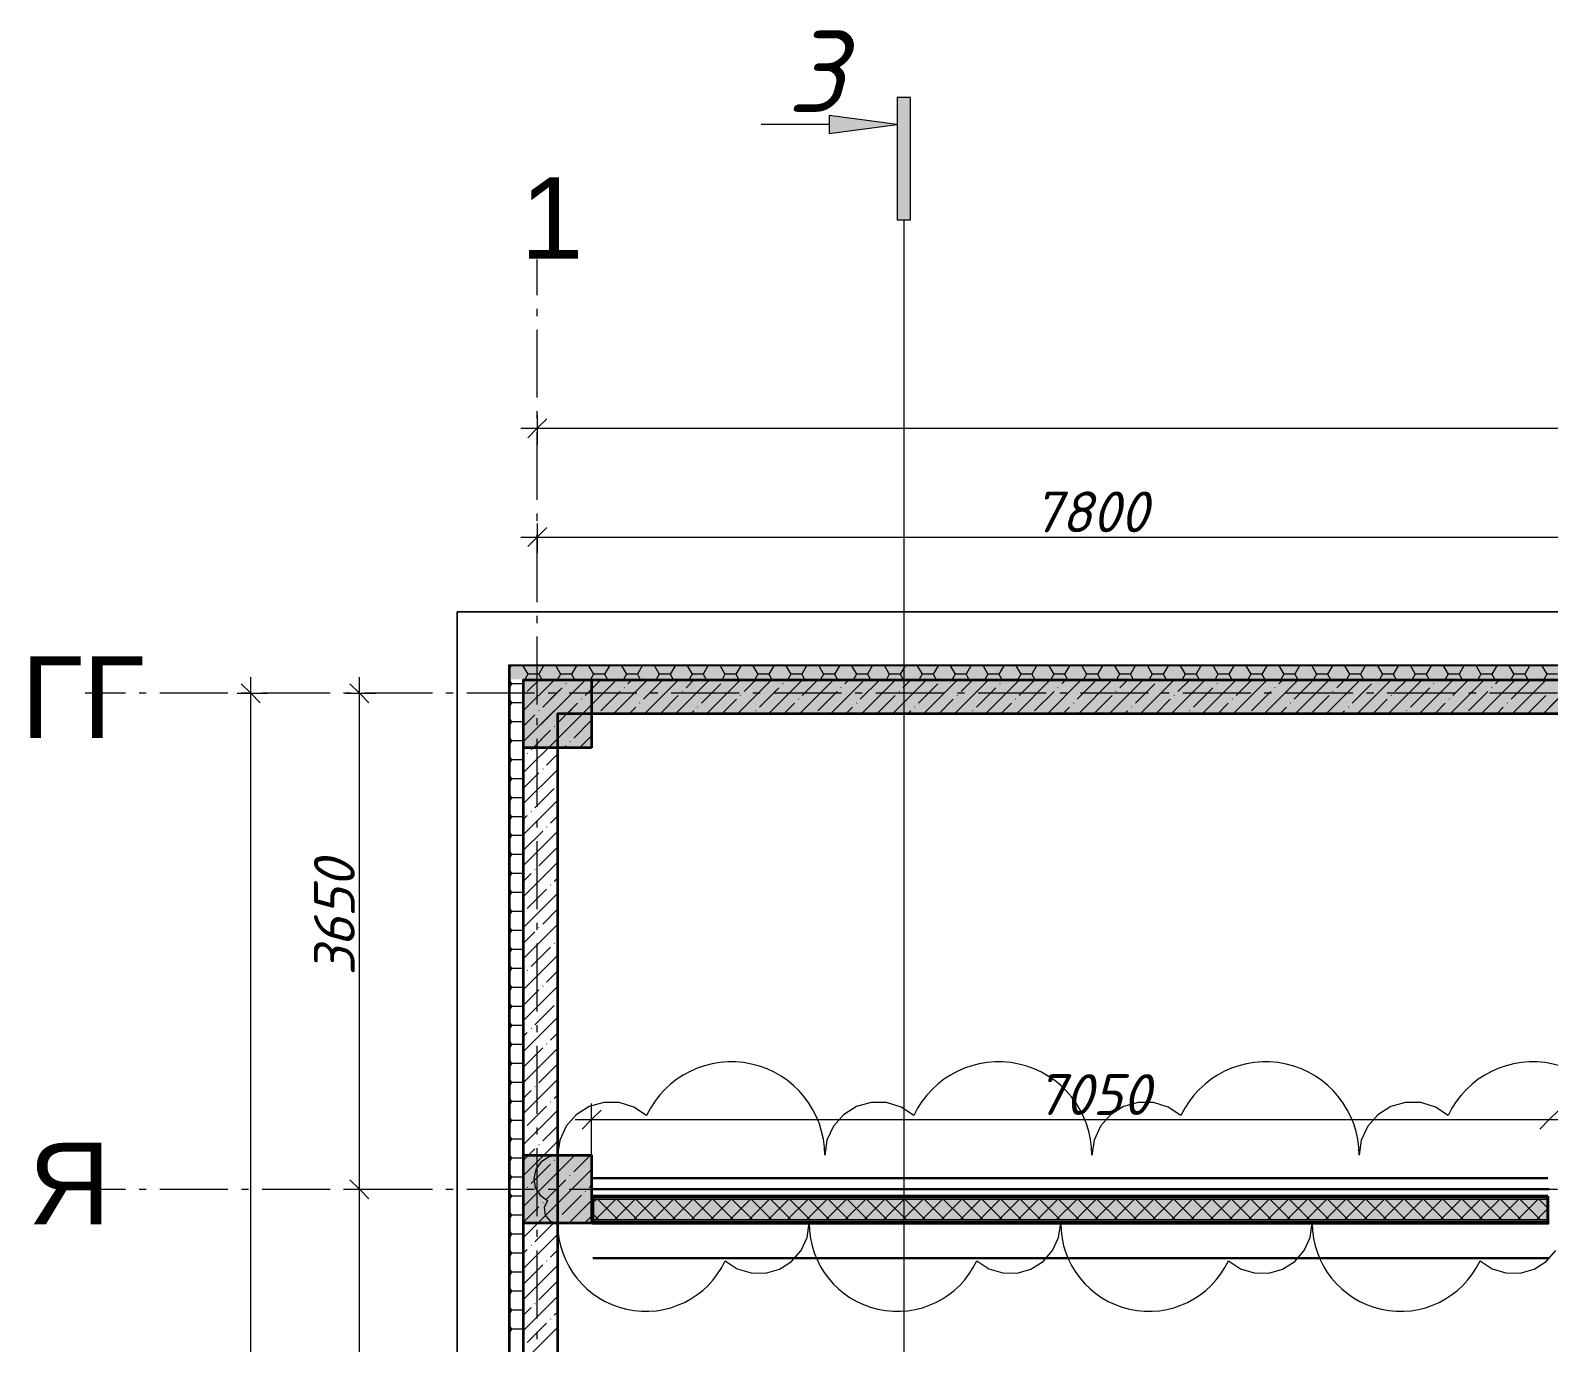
# Model space of a CAD drawing. Header units: millimetres. Extents: x -81576 to 1046824, y -248937 to 691537.
# Drawn here: x 92864 to 104039, y 580593 to 590251 of the extents above; entities that cross this region are included whole.
import ezdxf

# ---------------------------------------------------------------- set-up
doc = ezdxf.new("R2010")
doc.units = ezdxf.units.MM
for name, color, linetype, lineweight in [('0)', 6, 'Continuous', 30), ('0) расчет', 172, 'Continuous', 30), ('0) факт', 80, 'Continuous', 30), ('0.2) Шпаклевка подвала и баз и фин', 5, 'Continuous', 30)]:
    doc.layers.add(name, color=color, linetype=linetype, lineweight=lineweight)
doc.layers.add('PDF _Геометрия', color=7, linetype='Continuous', true_color=0x1d1d1d)
doc.layers.add('PDF _Сплошная заливка', color=7, linetype='Continuous', true_color=0xffffff)
doc.layers.add('PDF _Текст', color=7, linetype='Continuous')
doc.styles.add('PDF ArialMT', font='arial.ttf')
doc.styles.add('PDF ISOCPEUR Italic', font='isocpeui.ttf')

msp = doc.modelspace()

# ---------------------------------------------------------------- hatches: boundary and pattern name
at = {"layer": '0)', "transparency": 33554559}
for points in [[(104034.5, 581659.1), (104034.5, 581671.6), (97004.5, 581671.6), (97004.5, 581659.1)], [(104034.5, 581646.6), (104034.5, 581659.1), (97004.5, 581659.1), (97004.5, 581646.6)], [(104034.5, 581496.6), (104034.5, 581646.6), (97004.5, 581646.6), (97004.5, 581496.6)], [(104034.5, 581484.1), (104034.5, 581496.6), (97004.5, 581496.6), (97004.5, 581484.1)], [(104034.5, 581471.6), (104034.5, 581484.1), (97004.5, 581484.1), (97004.5, 581471.6)]]:
    msp.add_hatch(color=256, dxfattribs=at).paths.add_polyline_path(points)
at = {"layer": 'PDF _Сплошная заливка', "true_color": 0x636466, "transparency": 33554559}
for points in [[(96392.5, 585473.6), (122496.5, 585473.6), (122494.5, 585573.6), (96392.5, 585573.6)], [(96494.5, 584971.6), (96994.5, 584971.6), (96994.5, 585471.6), (96494.5, 585471.6)], [(113044.5, 585221.6), (113044.5, 585471.6), (96744.5, 585471.6), (96744.5, 585221.6)], [(96494.5, 581471.6), (96994.5, 581471.6), (96994.5, 581971.6), (96494.5, 581971.6)]]:
    msp.add_hatch(color=251, dxfattribs=at).paths.add_polyline_path(points)

# ---------------------------------------------------------------- linework, layer by layer
at = {"layer": '0)', "color": 7, "lineweight": 9}
msp.add_lwpolyline([(100593.3, 581721.6), (101093.3, 581721.6)], dxfattribs=at)
at = {"layer": '0)', "lineweight": 40}
msp.add_lwpolyline([(104034.5, 581671.6), (104034.5, 581471.6), (97004.5, 581471.6), (97004.5, 581671.6)], close=True, dxfattribs=at)
at = {"layer": '0)', "lineweight": 9}
for points in [[(104034.5, 581659.1), (97004.5, 581659.1)], [(104034.5, 581646.6), (97004.5, 581646.6)], [(100717.5, 581646.6), (100867.5, 581496.6)], [(100989.8, 581646.6), (100839.8, 581496.6)], [(100858.9, 581646.6), (101008.9, 581496.6)], [(101131.2, 581646.6), (100981.2, 581496.6)], [(101000.4, 581646.6), (101150.4, 581496.6)], [(104034.5, 581496.6), (97004.5, 581496.6)], [(104034.5, 581484.1), (97004.5, 581484.1)]]:
    msp.add_lwpolyline(points, dxfattribs=at)
at = {"layer": '0) расчет', "color": 1, "lineweight": 9}
msp.add_lwpolyline([(104611.1, 581971.6, 0.8010864), (103300, 582264.7), (103206.1, 582327.1), (103098.4, 582360.2), (102985.6, 582361.4), (102877.2, 582330.6), (102782, 582270.3), (102707.7, 582185.5), (102660.6, 582083.1), (102644.5, 581971.6, 0.8010884), (101333.3, 582264.7), (101239.4, 582327.1), (101131.7, 582360.2), (101019, 582361.4), (100910.6, 582330.6), (100815.3, 582270.3), (100741.1, 582185.5), (100693.9, 582083.1), (100677.8, 581971.6, 0.8010864), (99366.7, 582264.7), (99272.8, 582327.1), (99165, 582360.2), (99052.3, 582361.4), (98943.9, 582330.6), (98848.6, 582270.3), (98774.4, 582185.5), (98727.3, 582083.1), (98711.1, 581971.6, 0.8010863), (97400, 582264.7), (97306.1, 582327.1), (97198.4, 582360.2), (97085.6, 582361.4), (96977.2, 582330.6), (96882, 582270.3), (96807.7, 582185.5), (96760.6, 582083.1), (96744.5, 581971.6), (96678.6, 581958.7), (96622.4, 581922), (96584.2, 581866.8), (96569.5, 581801.3), (96580.6, 581735.1), (96615.8, 581677.9), (96669.9, 581638.2), (96645.7, 581587), (96653.2, 581530.7), (96690.1, 581487.7), (96744.5, 581471.6, 0.801085), (97979, 581195.5), (98067.5, 581136.8), (98168.9, 581105.6), (98275, 581104.5), (98377.1, 581133.5), (98466.8, 581190.2), (98536.7, 581270.1), (98581.1, 581366.5), (98596.3, 581471.6, 0.8010869), (99830.9, 581195.5), (99919.3, 581136.8), (100020.7, 581105.6), (100126.9, 581104.5), (100229, 581133.5), (100318.7, 581190.2), (100388.6, 581270.1), (100432.9, 581366.5), (100448.1, 581471.6, 0.8010884), (101682.7, 581195.5), (101771.1, 581136.8), (101872.6, 581105.6), (101978.7, 581104.5), (102080.8, 581133.5), (102170.5, 581190.2), (102240.4, 581270.1), (102284.8, 581366.5), (102300, 581471.6, 0.8010869), (103534.5, 581195.5), (103623, 581136.8), (103724.4, 581105.6), (103830.6, 581104.5), (103932.7, 581133.5), (104022.3, 581190.2), (104092.2, 581270.1)], format="xyb", dxfattribs=at)
at = {"layer": '0) расчет'}
msp.add_lwpolyline([(104044.5, 581721.6), (96994.5, 581721.6)], dxfattribs=at)
at = {"layer": '0) факт'}
msp.add_lwpolyline([(104044.5, 581721.6), (96994.5, 581721.6)], dxfattribs=at)
at = {"layer": '0.2) Шпаклевка подвала и баз и фин'}
for points in [[(96994.5, 581802.9), (104034.5, 581802.9)], [(97004.5, 581214.3), (104044.5, 581214.3)]]:
    msp.add_lwpolyline(points, dxfattribs=at)
at = {"layer": 'PDF _Геометрия', "color": 7, "lineweight": 9}
for points in [[(99343.1, 588857.5), (99343.1, 589757.5), (99243.1, 589757.5), (99243.1, 588857.5)], [(98743.1, 589491.7), (99243.1, 589557.5), (98743.1, 589623.3)], [(96004.5, 535380), (96004.5, 585971.6), (122994.5, 585971.6), (122994.5, 547671.5), (169194.5, 547671.5), (169194.5, 581171.6), (172944.5, 581171.6), (172944.5, 582548.4), (172944.5, 581171.6), (169194.5, 581171.6), (169194.5, 547671.5), (122994.5, 547671.5), (122994.5, 585971.6), (96004.5, 585971.6)]]:
    msp.add_lwpolyline(points, close=True, dxfattribs=at)
for points in [[(98743.1, 589557.5), (98243.1, 589557.5)], [(96594.5, 588300.7), (96594.5, 588565.3)], [(96594.5, 588147.7), (96594.5, 588200.7)], [(96594.5, 587547.7), (96594.5, 588047.7)], [(96594.5, 587394.8), (96594.5, 587447.7)], [(96594.5, 587421.1), (96594.5, 587322.1), (96594.5, 587202.1)], [(96474.5, 587322.1), (122514.5, 587322.1)], [(96664.5, 587392.1), (96594.5, 587322.1), (96524.5, 587252.1)], [(96594.5, 586794.8), (96594.5, 587294.8)], [(96594.5, 586641.9), (96594.5, 586694.8)], [(96594.5, 586621.1), (96594.5, 586522.1), (96594.5, 586402.1)], [(96474.5, 586522.1), (104394.5, 586522.1), (108794.5, 586522.1), (113394.5, 586522.1), (115994.5, 586522.1), (118994.5, 586522.1), (122514.5, 586522.1)], [(96664.5, 586592.1), (96594.5, 586522.1), (96524.5, 586452.1)], [(96594.5, 586041.9), (96594.5, 586541.9)], [(96594.5, 585889), (96594.5, 585941.9)], [(96594.5, 585289), (96594.5, 585789)], [(94416.2, 585441.6), (94486.2, 585371.6), (94556.2, 585301.6)], [(94486.2, 535801.5), (94486.2, 585491.6)], [(95216.2, 585441.6), (95286.2, 585371.6), (95356.2, 585301.6)], [(95286.2, 535801.5), (95286.2, 539571.5), (95286.2, 543721.5), (95286.2, 547121.5), (95286.2, 547371.5), (95286.2, 551921.5), (95286.2, 555221.6), (95286.2, 561221.6), (95286.2, 564221.6), (95286.2, 570221.6), (95286.2, 573221.6), (95286.2, 576221.6), (95286.2, 581721.6), (95286.2, 585491.6)], [(96492.5, 562848.6), (96492.5, 585473.6), (122496.5, 585473.6), (122496.5, 547331.5), (122496.5, 547221.5), (122494.5, 547221.5), (122494.5, 547223.5), (173334.5, 547223.5), (173444.5, 547223.5), (173444.5, 547221.5), (173442.5, 547221.5), (173442.5, 550136.5), (173442.5, 550246.5), (173444.5, 550246.5), (170404.5, 550246.5), (170396.5, 550246.5)], [(122494.5, 547323.5), (122494.5, 547331.5), (122494.5, 585471.6), (96494.5, 585471.6), (96494.5, 562848.6)], [(93564.1, 585371.6), (93267.9, 585371.6)], [(93717, 585371.6), (93664.1, 585371.6)], [(94317, 585371.6), (93817, 585371.6)], [(94387.2, 585371.6), (94486.2, 585371.6), (94606.2, 585371.6)], [(94469.9, 585371.6), (94417, 585371.6)], [(95070, 585371.6), (94570, 585371.6)], [(95222.9, 585371.6), (95169.9, 585371.6)], [(95187.2, 585371.6), (95286.2, 585371.6), (95406.2, 585371.6)], [(95822.9, 585371.6), (95322.9, 585371.6)], [(95975.8, 585371.6), (95922.9, 585371.6)], [(96575.8, 585371.6), (96075.8, 585371.6)], [(96728.7, 585371.6), (96675.8, 585371.6)], [(97328.7, 585371.6), (96828.7, 585371.6)], [(97481.6, 585371.6), (97428.7, 585371.6)], [(98081.6, 585371.6), (97581.6, 585371.6)], [(98234.5, 585371.6), (98181.6, 585371.6)], [(98834.5, 585371.6), (98334.5, 585371.6)], [(98987.5, 585371.6), (98934.5, 585371.6)], [(99587.5, 585371.6), (99087.5, 585371.6)], [(99740.4, 585371.6), (99687.5, 585371.6)], [(100340.4, 585371.6), (99840.4, 585371.6)], [(100493.3, 585371.6), (100440.4, 585371.6)], [(101093.3, 585371.6), (100593.3, 585371.6)], [(101246.2, 585371.6), (101193.3, 585371.6)], [(101846.2, 585371.6), (101346.2, 585371.6)], [(101999.1, 585371.6), (101946.2, 585371.6)], [(102599.1, 585371.6), (102099.1, 585371.6)], [(102752, 585371.6), (102699.1, 585371.6)], [(103352, 585371.6), (102852, 585371.6)], [(103505, 585371.6), (103452, 585371.6)], [(104105, 585371.6), (103605, 585371.6)], [(96594.5, 585136.1), (96594.5, 585189)], [(96594.5, 584536.1), (96594.5, 585036.1)], [(96594.5, 584383.2), (96594.5, 584436.1)], [(96594.5, 583783.2), (96594.5, 584283.2)], [(96594.5, 583630.2), (96594.5, 583683.2)], [(96594.5, 583030.2), (96594.5, 583530.2)], [(96594.5, 582877.3), (96594.5, 582930.2)], [(96594.5, 582277.3), (96594.5, 582777.3)], [(97064.5, 582304.1), (96994.5, 582234.1), (96924.5, 582164.1)], [(96994.5, 581971.6), (96994.5, 582234.1), (96994.5, 582354.1)], [(104114.5, 582304.1), (104044.5, 582234.1), (103974.5, 582164.1)], [(96594.5, 582124.4), (96594.5, 582177.3)], [(96874.5, 582234.1), (104044.5, 582234.1), (104544.5, 582234.1), (108544.5, 582234.1), (109164.5, 582234.1)], [(96594.5, 581524.4), (96594.5, 582024.4)], [(93267.9, 581721.6), (93564.1, 581721.6)], [(93664.1, 581721.6), (93717, 581721.6)], [(93817, 581721.6), (94317, 581721.6)], [(94417, 581721.6), (94469.9, 581721.6)], [(94570, 581721.6), (95070, 581721.6)], [(95169.9, 581721.6), (95222.9, 581721.6)], [(95187.2, 581721.6), (95286.2, 581721.6), (95406.2, 581721.6)], [(95216.2, 581791.6), (95286.2, 581721.6), (95356.2, 581651.6)], [(95322.9, 581721.6), (95822.9, 581721.6)], [(95922.9, 581721.6), (95975.8, 581721.6)], [(96075.8, 581721.6), (96575.8, 581721.6)], [(96675.8, 581721.6), (96728.7, 581721.6)], [(96828.7, 581721.6), (97328.7, 581721.6)], [(97428.7, 581721.6), (97481.6, 581721.6)], [(97581.6, 581721.6), (98081.6, 581721.6)], [(98181.6, 581721.6), (98234.5, 581721.6)], [(98334.5, 581721.6), (98834.5, 581721.6)], [(98934.5, 581721.6), (98987.5, 581721.6)], [(99087.5, 581721.6), (99587.5, 581721.6)], [(99687.5, 581721.6), (99740.4, 581721.6)], [(99840.4, 581721.6), (100340.4, 581721.6)], [(100440.4, 581721.6), (100493.3, 581721.6)], [(101946.2, 581721.6), (101999.1, 581721.6)], [(102099.1, 581721.6), (102599.1, 581721.6)], [(102699.1, 581721.6), (102752, 581721.6)], [(102852, 581721.6), (103352, 581721.6)], [(103452, 581721.6), (103505, 581721.6)], [(103605, 581721.6), (104105, 581721.6)], [(96594.5, 581371.5), (96594.5, 581424.4)], [(96594.5, 580771.5), (96594.5, 581271.5)], [(96594.5, 580618.6), (96594.5, 580671.5)]]:
    msp.add_lwpolyline(points, dxfattribs=at)
at = {"layer": 'PDF _Геометрия', "color": 8, "lineweight": 9, "true_color": 0x808080}
msp.add_lwpolyline([(99293.1, 588857.5), (99293.1, 532840)], dxfattribs=at)
at = {"layer": 'PDF _Геометрия', "color": 7, "lineweight": 13}
for points in [[(175144.5, 535711.5), (96494.5, 535711.5), (96384.5, 535711.5), (96384.5, 585471.6), (96384.5, 585581.6), (122494.5, 585581.6), (122604.5, 585581.6), (122604.5, 547331.5), (173334.5, 547331.5)], [(173334.5, 547323.5), (122596.5, 547323.5), (122596.5, 547331.5), (122596.5, 585573.6), (96392.5, 585573.6), (96392.5, 556381.6)]]:
    msp.add_lwpolyline(points, dxfattribs=at)
at = {"layer": 'PDF _Геометрия', "lineweight": 9}
for points in [[(96399.7, 585573.6), (96392.5, 585561.1)], [(96489.3, 585573.6), (96525.1, 585511.5)], [(96525.1, 585511.5), (96503.2, 585473.6)], [(96605.8, 585511.5), (96525.1, 585511.5)], [(96605.7, 585511.5), (96627.7, 585473.6)], [(96641.6, 585573.6), (96605.8, 585511.5)], [(96731.2, 585573.6), (96767, 585511.5)], [(96767, 585511.5), (96745.1, 585473.6)], [(96847.7, 585511.5), (96767, 585511.5)], [(96883.5, 585573.6), (96847.7, 585511.5)], [(96847.7, 585511.5), (96869.6, 585473.6)], [(96973.1, 585573.6), (97009, 585511.5)], [(97009, 585511.5), (96987.1, 585473.6)], [(97089.6, 585511.5), (97009, 585511.5)], [(97125.5, 585573.6), (97089.6, 585511.5)], [(97089.6, 585511.5), (97111.5, 585473.6)], [(97215.1, 585573.6), (97250.9, 585511.5)], [(97250.9, 585511.5), (97229, 585473.6)], [(97331.6, 585511.5), (97250.9, 585511.5)], [(97367.4, 585573.6), (97331.6, 585511.5)], [(97331.6, 585511.5), (97353.5, 585473.6)], [(97457, 585573.6), (97492.8, 585511.5)], [(97492.9, 585511.5), (97471, 585473.6)], [(97573.5, 585511.5), (97492.8, 585511.5)], [(97609.3, 585573.6), (97573.5, 585511.5)], [(97573.5, 585511.5), (97595.4, 585473.6)], [(97698.9, 585573.6), (97734.8, 585511.5)], [(97734.8, 585511.5), (97712.9, 585473.6)], [(97815.4, 585511.5), (97734.8, 585511.5)], [(97851.3, 585573.6), (97815.4, 585511.5)], [(97815.4, 585511.5), (97837.3, 585473.6)], [(97940.9, 585573.6), (97976.7, 585511.5)], [(97976.7, 585511.5), (97954.8, 585473.6)], [(98057.4, 585511.5), (97976.7, 585511.5)], [(98093.2, 585573.6), (98057.4, 585511.5)], [(98057.4, 585511.5), (98079.3, 585473.6)], [(98182.8, 585573.6), (98218.6, 585511.5)], [(98218.7, 585511.5), (98196.8, 585473.6)], [(98299.3, 585511.5), (98218.7, 585511.5)], [(98335.1, 585573.6), (98299.3, 585511.5)], [(98299.3, 585511.5), (98321.2, 585473.6)], [(98424.8, 585573.6), (98460.6, 585511.5)], [(98460.6, 585511.5), (98438.7, 585473.6)], [(98541.2, 585511.5), (98460.6, 585511.5)], [(98577.1, 585573.6), (98541.2, 585511.5)], [(98541.2, 585511.5), (98563.1, 585473.6)], [(98666.7, 585573.6), (98702.5, 585511.5)], [(98702.5, 585511.5), (98680.6, 585473.6)], [(98783.2, 585511.5), (98702.5, 585511.5)], [(98819, 585573.6), (98783.2, 585511.5)], [(98783.2, 585511.5), (98805.1, 585473.6)], [(98908.6, 585573.6), (98944.5, 585511.5)], [(98944.5, 585511.5), (98922.6, 585473.6)], [(99025.1, 585511.5), (98944.5, 585511.5)], [(99060.9, 585573.6), (99025.1, 585511.5)], [(99025.1, 585511.5), (99047, 585473.6)], [(99150.6, 585573.6), (99186.4, 585511.5)], [(99186.4, 585511.5), (99164.5, 585473.6)], [(99267, 585511.5), (99186.4, 585511.5)], [(99302.9, 585573.6), (99267, 585511.5)], [(99267, 585511.5), (99288.9, 585473.6)], [(99392.5, 585573.6), (99428.3, 585511.5)], [(99428.3, 585511.5), (99406.4, 585473.6)], [(99509, 585511.5), (99428.3, 585511.5)], [(99544.8, 585573.6), (99509, 585511.5)], [(99509, 585511.5), (99530.9, 585473.6)], [(99634.4, 585573.6), (99670.3, 585511.5)], [(99670.3, 585511.5), (99648.4, 585473.6)], [(99750.9, 585511.5), (99670.3, 585511.5)], [(99786.7, 585573.6), (99750.9, 585511.5)], [(99750.9, 585511.5), (99772.8, 585473.6)], [(99876.4, 585573.6), (99912.2, 585511.5)], [(99912.2, 585511.5), (99890.3, 585473.6)], [(99992.8, 585511.5), (99912.2, 585511.5)], [(100028.7, 585573.6), (99992.8, 585511.5)], [(99992.8, 585511.5), (100014.7, 585473.6)], [(100118.3, 585573.6), (100154.1, 585511.5)], [(100154.1, 585511.5), (100132.2, 585473.6)], [(100234.8, 585511.5), (100154.1, 585511.5)], [(100270.6, 585573.6), (100234.8, 585511.5)], [(100234.8, 585511.5), (100256.7, 585473.6)], [(100360.2, 585573.6), (100396.1, 585511.5)], [(100396.1, 585511.5), (100374.2, 585473.6)], [(100476.7, 585511.5), (100396.1, 585511.5)], [(100512.5, 585573.6), (100476.7, 585511.5)], [(100476.7, 585511.5), (100498.6, 585473.6)], [(100602.2, 585573.6), (100638, 585511.5)], [(100638, 585511.5), (100616.1, 585473.6)], [(100718.7, 585511.5), (100638, 585511.5)], [(100718.6, 585511.5), (100740.6, 585473.6)], [(100754.5, 585573.6), (100718.7, 585511.5)], [(100844.1, 585573.6), (100879.9, 585511.5)], [(100879.9, 585511.5), (100858, 585473.6)], [(100960.6, 585511.5), (100879.9, 585511.5)], [(100996.4, 585573.6), (100960.6, 585511.5)], [(100960.6, 585511.5), (100982.5, 585473.6)], [(101086, 585573.6), (101121.9, 585511.5)], [(101121.9, 585511.5), (101100, 585473.6)], [(101202.5, 585511.5), (101121.9, 585511.5)], [(101238.4, 585573.6), (101202.5, 585511.5)], [(101202.5, 585511.5), (101224.4, 585473.6)], [(101328, 585573.6), (101363.8, 585511.5)], [(101363.8, 585511.5), (101341.9, 585473.6)], [(101444.5, 585511.5), (101363.8, 585511.5)], [(101480.3, 585573.6), (101444.5, 585511.5)], [(101444.5, 585511.5), (101466.4, 585473.6)], [(101569.9, 585573.6), (101605.7, 585511.5)], [(101605.7, 585511.5), (101583.8, 585473.6)], [(101686.4, 585511.5), (101605.7, 585511.5)], [(101722.2, 585573.6), (101686.4, 585511.5)], [(101686.4, 585511.5), (101708.3, 585473.6)], [(101811.8, 585573.6), (101847.7, 585511.5)], [(101847.7, 585511.5), (101825.8, 585473.6)], [(101928.3, 585511.5), (101847.7, 585511.5)], [(101964.2, 585573.6), (101928.3, 585511.5)], [(101928.3, 585511.5), (101950.2, 585473.6)], [(102053.8, 585573.6), (102089.6, 585511.5)], [(102089.6, 585511.5), (102067.7, 585473.6)], [(102170.3, 585511.5), (102089.6, 585511.5)], [(102206.1, 585573.6), (102170.3, 585511.5)], [(102170.3, 585511.5), (102192.2, 585473.6)], [(102295.7, 585573.6), (102331.5, 585511.5)], [(102331.6, 585511.5), (102309.7, 585473.6)], [(102412.2, 585511.5), (102331.6, 585511.5)], [(102448, 585573.6), (102412.2, 585511.5)], [(102412.2, 585511.5), (102434.1, 585473.6)], [(102537.7, 585573.6), (102573.5, 585511.5)], [(102573.5, 585511.5), (102551.6, 585473.6)], [(102654.1, 585511.5), (102573.5, 585511.5)], [(102690, 585573.6), (102654.1, 585511.5)], [(102654.1, 585511.5), (102676, 585473.6)], [(102779.6, 585573.6), (102815.4, 585511.5)], [(102815.4, 585511.5), (102793.5, 585473.6)], [(102896.1, 585511.5), (102815.4, 585511.5)], [(102931.9, 585573.6), (102896.1, 585511.5)], [(102896.1, 585511.5), (102918, 585473.6)], [(103021.5, 585573.6), (103057.4, 585511.5)], [(103057.4, 585511.5), (103035.5, 585473.6)], [(103138, 585511.5), (103057.4, 585511.5)], [(103173.8, 585573.6), (103138, 585511.5)], [(103138, 585511.5), (103159.9, 585473.6)], [(103263.5, 585573.6), (103299.3, 585511.5)], [(103299.3, 585511.5), (103277.4, 585473.6)], [(103379.9, 585511.5), (103299.3, 585511.5)], [(103415.8, 585573.6), (103379.9, 585511.5)], [(103379.9, 585511.5), (103401.8, 585473.6)], [(103505.4, 585573.6), (103541.2, 585511.5)], [(103541.2, 585511.5), (103519.3, 585473.6)], [(103621.9, 585511.5), (103541.2, 585511.5)], [(103657.7, 585573.6), (103621.9, 585511.5)], [(103621.9, 585511.5), (103643.8, 585473.6)], [(103747.3, 585573.6), (103783.2, 585511.5)], [(103783.2, 585511.5), (103761.3, 585473.6)], [(103863.8, 585511.5), (103783.2, 585511.5)], [(103899.6, 585573.6), (103863.8, 585511.5)], [(103863.8, 585511.5), (103885.7, 585473.6)], [(103989.3, 585573.6), (104025.1, 585511.5)], [(104025.1, 585511.5), (104003.2, 585473.6)], [(104105.7, 585511.5), (104025.1, 585511.5)], [(96392.5, 585461.9), (96404.1, 585441.7)], [(96404.1, 585441.7), (96392.5, 585421.4)], [(96484.8, 585441.7), (96404.1, 585441.7)], [(96492.5, 585454.9), (96484.8, 585441.7)], [(96484.8, 585441.7), (96492.5, 585428.4)], [(97178.1, 585471.6), (96928.1, 585221.6)], [(96994.5, 585402), (96948.6, 585356.1), (97064.1, 585471.6)], [(97205.2, 585384.6), (97062.6, 585242)], [(97406.2, 585471.6), (97156.2, 585221.6)], [(97236.1, 585415.5), (97233.7, 585413.1)], [(97292.2, 585471.6), (97262.2, 585441.6)], [(97518.8, 585470.1), (97376.3, 585327.6)], [(97634.3, 585471.6), (97384.3, 585221.6)], [(97862.4, 585471.6), (97612.4, 585221.6)], [(97663.8, 585387), (97661.4, 585384.6)], [(97748.4, 585471.6), (97689.9, 585413.1)], [(97946.5, 585441.6), (97804, 585299.1)], [(98090.5, 585471.6), (97840.5, 585221.6)], [(97976.5, 585471.6), (97975, 585470.1)], [(98318.6, 585471.6), (98068.6, 585221.6)], [(98204.6, 585471.6), (98117.6, 585384.6)], [(98374.2, 585413.1), (98231.7, 585270.6)], [(98546.7, 585471.6), (98296.7, 585221.6)], [(98405.1, 585444), (98402.7, 585441.6)], [(98432.7, 585471.6), (98431.2, 585470.1)], [(98774.8, 585471.6), (98524.8, 585221.6)], [(98660.8, 585471.6), (98545.3, 585356.1)], [(98801.9, 585384.6), (98659.3, 585242)], [(99002.9, 585471.6), (98752.9, 585221.6)], [(98832.8, 585415.5), (98830.4, 585413.1)], [(98888.9, 585471.6), (98858.9, 585441.6)], [(99115.5, 585470.1), (98973, 585327.6)], [(99231, 585471.6), (98981, 585221.6)], [(99459.1, 585471.6), (99209.1, 585221.6)], [(99260.5, 585387), (99258.1, 585384.6)], [(99345.1, 585471.6), (99286.6, 585413.1)], [(99543.2, 585441.6), (99400.7, 585299.1)], [(99687.2, 585471.6), (99437.2, 585221.6)], [(99573.2, 585471.6), (99571.7, 585470.1)], [(99915.3, 585471.6), (99665.3, 585221.6)], [(99801.3, 585471.6), (99714.3, 585384.6)], [(99970.9, 585413.1), (99828.3, 585270.6)], [(100143.4, 585471.6), (99893.4, 585221.6)], [(100001.8, 585444), (99999.4, 585441.6)], [(100029.4, 585471.6), (100027.9, 585470.1)], [(100371.5, 585471.6), (100121.5, 585221.6)], [(100257.5, 585471.6), (100142, 585356.1)], [(100398.6, 585384.6), (100256, 585242)], [(100599.6, 585471.6), (100349.6, 585221.6)], [(100429.5, 585415.5), (100427.1, 585413.1)], [(100485.6, 585471.6), (100455.6, 585441.6)], [(100712.2, 585470.1), (100569.7, 585327.6)], [(100827.7, 585471.6), (100577.7, 585221.6)], [(101055.8, 585471.6), (100805.8, 585221.6)], [(100857.2, 585387), (100854.8, 585384.6)], [(100941.8, 585471.6), (100883.3, 585413.1)], [(101139.9, 585441.6), (100997.3, 585299.1)], [(101283.9, 585471.6), (101033.9, 585221.6)], [(101169.9, 585471.6), (101168.4, 585470.1)], [(101512, 585471.6), (101262, 585221.6)], [(101398, 585471.6), (101311, 585384.6)], [(101567.6, 585413.1), (101425, 585270.6)], [(101740.1, 585471.6), (101490.1, 585221.6)], [(101598.5, 585444), (101596.1, 585441.6)], [(101626, 585471.6), (101624.6, 585470.1)], [(101968.2, 585471.6), (101718.2, 585221.6)], [(101854.1, 585471.6), (101738.7, 585356.1)], [(101995.3, 585384.6), (101852.7, 585242)], [(102196.3, 585471.6), (101946.3, 585221.6)], [(102026.2, 585415.5), (102023.8, 585413.1)], [(102082.2, 585471.6), (102052.3, 585441.6)], [(102308.9, 585470.1), (102166.4, 585327.6)], [(102424.4, 585471.6), (102174.4, 585221.6)], [(102652.5, 585471.6), (102402.5, 585221.6)], [(102453.8, 585387), (102451.5, 585384.6)], [(102538.4, 585471.6), (102480, 585413.1)], [(102736.6, 585441.6), (102594, 585299.1)], [(102880.6, 585471.6), (102630.6, 585221.6)], [(102766.5, 585471.6), (102765.1, 585470.1)], [(103108.7, 585471.6), (102858.7, 585221.6)], [(102994.6, 585471.6), (102907.7, 585384.6)], [(103164.3, 585413.1), (103021.7, 585270.6)], [(103336.8, 585471.6), (103086.8, 585221.6)], [(103195.2, 585444), (103192.8, 585441.6)], [(103222.7, 585471.6), (103221.3, 585470.1)], [(103564.9, 585471.6), (103314.9, 585221.6)], [(103450.8, 585471.6), (103335.4, 585356.1)], [(103592, 585384.6), (103449.4, 585242)], [(103793, 585471.6), (103543, 585221.6)], [(103622.9, 585415.5), (103620.5, 585413.1)], [(103678.9, 585471.6), (103649, 585441.6)], [(103905.6, 585470.1), (103763, 585327.6)], [(104021.1, 585471.6), (103771.1, 585221.6)], [(103999.2, 585221.6), (104249.2, 585471.6), (104044.5, 585266.9)], [(96392.5, 585322.2), (96404.1, 585302)], [(96404.1, 585302), (96392.5, 585281.7)], [(96484.8, 585302), (96404.1, 585302)], [(96492.5, 585315.3), (96484.8, 585302)], [(96484.8, 585302), (96492.5, 585288.7)], [(96994.5, 585287.9), (96678.1, 584971.6)], [(96814.1, 585221.6), (96891.6, 585299.1), (96749, 585156.5)], [(97350.1, 585301.4), (97347.8, 585299.1)], [(97632.9, 585356.1), (97498.4, 585221.6)], [(97777.8, 585272.9), (97775.5, 585270.6)], [(98060.6, 585327.6), (97954.6, 585221.6)], [(98091.5, 585358.5), (98089.1, 585356.1)], [(98488.3, 585299.1), (98410.8, 585221.6)], [(98519.1, 585330), (98516.8, 585327.6)], [(98946.8, 585301.4), (98944.5, 585299.1)], [(99229.6, 585356.1), (99095.1, 585221.6)], [(99374.5, 585272.9), (99372.1, 585270.6)], [(99657.3, 585327.6), (99551.3, 585221.6)], [(99688.2, 585358.5), (99685.8, 585356.1)], [(100085, 585299.1), (100007.5, 585221.6)], [(100115.8, 585330), (100113.5, 585327.6)], [(100543.5, 585301.4), (100541.2, 585299.1)], [(100826.3, 585356.1), (100691.8, 585221.6)], [(100971.2, 585272.9), (100968.8, 585270.6)], [(101254, 585327.6), (101148, 585221.6)], [(101284.8, 585358.5), (101282.5, 585356.1)], [(101681.6, 585299.1), (101604.1, 585221.6)], [(101712.5, 585330), (101710.2, 585327.6)], [(102140.2, 585301.4), (102137.8, 585299.1)], [(102423, 585356.1), (102288.4, 585221.6)], [(102567.9, 585272.9), (102565.5, 585270.6)], [(102850.6, 585327.6), (102744.6, 585221.6)], [(102881.5, 585358.5), (102879.2, 585356.1)], [(103278.3, 585299.1), (103200.8, 585221.6)], [(103309.2, 585330), (103306.8, 585327.6)], [(103736.9, 585301.4), (103734.5, 585299.1)], [(104019.7, 585356.1), (103885.1, 585221.6)], [(96392.5, 585182.5), (96404.1, 585162.3)], [(96404.1, 585162.3), (96392.5, 585142.1)], [(96484.8, 585162.3), (96404.1, 585162.3)], [(96492.5, 585175.6), (96484.8, 585162.3)], [(96484.8, 585162.3), (96492.5, 585149)], [(96994.5, 585173.9), (96863.1, 585042.5)], [(97319.3, 585270.6), (97270.3, 585221.6)], [(97746.9, 585242), (97726.5, 585221.6)], [(98205.5, 585244.4), (98203.1, 585242)], [(98915.9, 585270.6), (98867, 585221.6)], [(99343.6, 585242), (99323.2, 585221.6)], [(99802.2, 585244.4), (99799.8, 585242)], [(100512.6, 585270.6), (100463.7, 585221.6)], [(100940.3, 585242), (100919.9, 585221.6)], [(101398.9, 585244.4), (101396.5, 585242)], [(102109.3, 585270.6), (102060.3, 585221.6)], [(102537, 585242), (102516.5, 585221.6)], [(102995.6, 585244.4), (102993.2, 585242)], [(103706, 585270.6), (103657, 585221.6)], [(96549.4, 584956.9), (96692, 585099.5), (96564.1, 584971.6)], [(96994.5, 585059.8), (96906.2, 584971.6)], [(96392.5, 585042.9), (96404.1, 585022.6)], [(96404.1, 585022.6), (96392.5, 585002.4)], [(96484.8, 585022.6), (96404.1, 585022.6)], [(96492.5, 585035.9), (96484.8, 585022.6)], [(96484.8, 585022.6), (96492.5, 585009.3)], [(96744.5, 585037.9), (96494.5, 584787.9)], [(96806, 584985.4), (96792.2, 584971.6)], [(96836.9, 585016.3), (96834.5, 585013.9)], [(96392.5, 584903.2), (96404.1, 584882.9)], [(96404.1, 584882.9), (96392.5, 584862.7)], [(96484.8, 584882.9), (96404.1, 584882.9)], [(96492.5, 584896.2), (96484.8, 584882.9)], [(96484.8, 584882.9), (96492.5, 584869.6)], [(96523.3, 584930.8), (96520.9, 584928.4)], [(96744.5, 584923.9), (96663.5, 584842.9)], [(96392.5, 584763.5), (96404.1, 584743.3)], [(96404.1, 584743.3), (96392.5, 584723)], [(96484.8, 584743.3), (96404.1, 584743.3)], [(96492.5, 584756.5), (96484.8, 584743.3)], [(96484.8, 584743.3), (96492.5, 584730)], [(96744.5, 584809.8), (96494.5, 584559.8)], [(96606.5, 584785.8), (96494.5, 584673.9)], [(96637.3, 584816.7), (96635, 584814.4)], [(96392.5, 584623.8), (96404.1, 584603.6)], [(96404.1, 584603.6), (96392.5, 584583.3)], [(96484.8, 584603.6), (96404.1, 584603.6)], [(96492.5, 584616.9), (96484.8, 584603.6)], [(96484.8, 584603.6), (96492.5, 584590.3)], [(96720.5, 584671.8), (96577.9, 584529.2)], [(96744.5, 584581.7), (96494.5, 584331.7)], [(96551.8, 584503.1), (96549.4, 584500.7)], [(96392.5, 584484.1), (96404.1, 584463.9)], [(96404.1, 584463.9), (96392.5, 584443.7)], [(96484.8, 584463.9), (96404.1, 584463.9)], [(96492.5, 584477.2), (96484.8, 584463.9)], [(96484.8, 584463.9), (96492.5, 584450.6)], [(96520.9, 584472.2), (96494.5, 584445.8)], [(96665.8, 584389), (96663.5, 584386.7)], [(96744.5, 584467.7), (96692, 584415.2)], [(96392.5, 584344.4), (96404.1, 584324.2)], [(96404.1, 584324.2), (96392.5, 584304)], [(96484.8, 584324.2), (96404.1, 584324.2)], [(96492.5, 584337.5), (96484.8, 584324.2)], [(96484.8, 584324.2), (96492.5, 584310.9)], [(96635, 584358.2), (96494.5, 584217.7)], [(96744.5, 584353.6), (96494.5, 584103.6)], [(96392.5, 584204.8), (96404.1, 584184.5)], [(96404.1, 584184.5), (96392.5, 584164.3)], [(96484.8, 584184.5), (96404.1, 584184.5)], [(96492.5, 584197.8), (96484.8, 584184.5)], [(96484.8, 584184.5), (96492.5, 584171.2)], [(96744.5, 584239.6), (96606.5, 584101.5)], [(96392.5, 584065.1), (96404.1, 584044.9)], [(96404.1, 584044.9), (96392.5, 584024.6)], [(96484.8, 584044.8), (96404.1, 584044.8)], [(96492.5, 584058.1), (96484.8, 584044.9)], [(96484.8, 584044.9), (96492.5, 584031.6)], [(96744.5, 584125.5), (96494.5, 583875.5)], [(96549.4, 584044.5), (96494.5, 583989.6)], [(96580.3, 584075.4), (96577.9, 584073)], [(96663.5, 583930.5), (96520.9, 583787.9)], [(96694.4, 583961.4), (96692, 583959)], [(96744.5, 584011.5), (96720.5, 583987.5)], [(96392.5, 583925.4), (96404.1, 583905.2)], [(96404.1, 583905.2), (96392.5, 583884.9)], [(96484.8, 583905.2), (96404.1, 583905.2)], [(96492.5, 583918.5), (96484.8, 583905.2)], [(96484.8, 583905.2), (96492.5, 583891.9)], [(96744.5, 583897.4), (96494.5, 583647.4)], [(96392.5, 583785.7), (96404.1, 583765.5)], [(96404.1, 583765.5), (96392.5, 583745.2)], [(96484.8, 583765.5), (96404.1, 583765.5)], [(96492.5, 583778.8), (96484.8, 583765.5)], [(96484.8, 583765.5), (96492.5, 583752.2)], [(96494.8, 583761.8), (96494.5, 583761.5)], [(96744.5, 583783.4), (96635, 583673.9)], [(96392.5, 583646), (96404.1, 583625.8)], [(96404.1, 583625.8), (96392.5, 583605.6)], [(96484.8, 583625.8), (96404.1, 583625.8)], [(96492.5, 583639.1), (96484.8, 583625.8)], [(96484.8, 583625.8), (96492.5, 583612.5)], [(96744.5, 583669.3), (96494.5, 583419.3)], [(96577.9, 583616.8), (96494.5, 583533.4)], [(96608.8, 583647.7), (96606.5, 583645.4)], [(96392.5, 583506.4), (96404.1, 583486.1)], [(96404.1, 583486.1), (96392.5, 583465.9)], [(96484.8, 583486.1), (96404.1, 583486.1)], [(96492.5, 583499.4), (96484.8, 583486.1)], [(96484.8, 583486.1), (96492.5, 583472.8)], [(96692, 583502.8), (96549.4, 583360.2)], [(96722.9, 583533.7), (96720.5, 583531.3)], [(96744.5, 583441.2), (96494.5, 583191.2)], [(96392.5, 583366.7), (96404.1, 583346.4)], [(96404.1, 583346.4), (96392.5, 583326.2)], [(96484.8, 583346.4), (96404.1, 583346.4)], [(96492.5, 583359.7), (96484.8, 583346.4)], [(96484.8, 583346.4), (96492.5, 583333.2)], [(96523.3, 583334.1), (96520.9, 583331.7)], [(96744.5, 583327.2), (96663.5, 583246.2)], [(96392.5, 583227), (96404.1, 583206.8)], [(96404.1, 583206.8), (96392.5, 583186.5)], [(96484.8, 583206.8), (96404.1, 583206.8)], [(96492.5, 583220), (96484.8, 583206.8)], [(96484.8, 583206.8), (96492.5, 583193.5)], [(96744.5, 583213.1), (96494.5, 582963.1)], [(96606.5, 583189.2), (96494.5, 583077.2)], [(96637.3, 583220), (96635, 583217.7)], [(96392.5, 583087.3), (96404.1, 583067.1)], [(96404.1, 583067.1), (96392.5, 583046.8)], [(96484.8, 583067.1), (96404.1, 583067.1)], [(96492.5, 583080.4), (96484.8, 583067.1)], [(96484.8, 583067.1), (96492.5, 583053.8)], [(96720.5, 583075.1), (96577.9, 582932.5)], [(96392.5, 582947.6), (96404.1, 582927.4)], [(96404.1, 582927.4), (96392.5, 582907.2)], [(96484.8, 582927.4), (96404.1, 582927.4)], [(96492.5, 582940.7), (96484.8, 582927.4)], [(96484.8, 582927.4), (96492.5, 582914.1)], [(96744.5, 582985), (96494.5, 582735)], [(96520.9, 582875.5), (96494.5, 582849.1)], [(96551.8, 582906.4), (96549.4, 582904)], [(96744.5, 582871), (96692, 582818.5)], [(96392.5, 582808), (96404.1, 582787.7)], [(96404.1, 582787.7), (96392.5, 582767.5)], [(96484.8, 582787.7), (96404.1, 582787.7)], [(96492.5, 582801), (96484.8, 582787.7)], [(96484.8, 582787.7), (96492.5, 582774.4)], [(96635, 582761.5), (96494.5, 582621)], [(96744.5, 582756.9), (96494.5, 582506.9)], [(96665.8, 582792.4), (96663.5, 582790)], [(96392.5, 582668.3), (96404.1, 582648)], [(96404.1, 582648), (96392.5, 582627.8)], [(96484.8, 582648), (96404.1, 582648)], [(96492.5, 582661.3), (96484.8, 582648)], [(96484.8, 582648), (96492.5, 582634.7)], [(96744.5, 582642.9), (96606.5, 582504.9)], [(96392.5, 582528.6), (96404.1, 582508.4)], [(96404.1, 582508.4), (96392.5, 582488.1)], [(96484.8, 582508.4), (96404.1, 582508.4)], [(96492.5, 582521.6), (96484.8, 582508.4)], [(96484.8, 582508.4), (96492.5, 582495.1)], [(96744.5, 582528.8), (96494.5, 582278.8)], [(96580.3, 582478.7), (96577.9, 582476.3)], [(96392.5, 582388.9), (96404.1, 582368.7)], [(96404.1, 582368.7), (96392.5, 582348.4)], [(96484.8, 582368.7), (96404.1, 582368.7)], [(96492.5, 582382), (96484.8, 582368.7)], [(96484.8, 582368.7), (96492.5, 582355.4)], [(96549.4, 582447.8), (96494.5, 582392.9)], [(96744.5, 582414.8), (96720.5, 582390.8)], [(96744.5, 582300.7), (96494.5, 582050.7)], [(96663.5, 582333.8), (96520.9, 582191.2)], [(96694.4, 582364.7), (96692, 582362.3)], [(96392.5, 582249.2), (96404.1, 582229)], [(96404.1, 582229), (96392.5, 582208.8)], [(96484.8, 582229), (96404.1, 582229)], [(96492.5, 582242.3), (96484.8, 582229)], [(96484.8, 582229), (96492.5, 582215.7)], [(96494.8, 582165.1), (96494.5, 582164.8)], [(96744.5, 582186.7), (96635, 582077.2)], [(96392.5, 582109.5), (96404.1, 582089.3)], [(96404.1, 582089.3), (96392.5, 582069.1)], [(96484.8, 582089.3), (96404.1, 582089.3)], [(96492.5, 582102.6), (96484.8, 582089.3)], [(96484.8, 582089.3), (96492.5, 582076)], [(96643.4, 581971.6), (96494.5, 581822.6), (96744.5, 582072.6)], [(96608.8, 582051), (96606.5, 582048.7)], [(96392.5, 581969.9), (96404.1, 581949.6)], [(96404.1, 581949.6), (96392.5, 581929.4)], [(96484.8, 581949.6), (96404.1, 581949.6)], [(96492.5, 581962.9), (96484.8, 581949.6)], [(96484.8, 581949.6), (96492.5, 581936.3)], [(96529.4, 581971.6), (96494.5, 581936.7), (96577.9, 582020.1)], [(96871.5, 581971.6), (96494.5, 581594.5), (96744.5, 581844.5)], [(96757.5, 581971.6), (96749, 581963.1)], [(96985.6, 581971.6), (96863.1, 581849.1)], [(96392.5, 581830.2), (96404.1, 581810)], [(96404.1, 581810), (96392.5, 581789.7)], [(96484.8, 581809.9), (96404.1, 581809.9)], [(96492.5, 581823.2), (96484.8, 581810)], [(96484.8, 581810), (96492.5, 581796.7)], [(96994.5, 581866.4), (96599.6, 581471.6)], [(96836.9, 581822.9), (96834.5, 581820.6)], [(96806, 581792), (96663.5, 581649.5), (96744.5, 581730.5)], [(96951, 581708.9), (96948.6, 581706.5)], [(96994.5, 581752.4), (96977.1, 581735)], [(101193.3, 581721.6), (101246.2, 581721.6)], [(101346.2, 581721.6), (101846.2, 581721.6)], [(96392.5, 581690.5), (96404.1, 581670.3)], [(96404.1, 581670.3), (96392.5, 581650)], [(96484.8, 581670.3), (96404.1, 581670.3)], [(96492.5, 581683.6), (96484.8, 581670.3)], [(96484.8, 581670.3), (96492.5, 581657)], [(96744.5, 581616.4), (96494.5, 581366.4)], [(96920.1, 581678), (96777.5, 581535.4)], [(96994.5, 581638.3), (96827.7, 581471.6)], [(97030, 581646.6), (97004.5, 581621)], [(97171.4, 581646.6), (97021.4, 581496.6)], [(97040.6, 581646.6), (97190.6, 581496.6)], [(97312.8, 581646.6), (97162.8, 581496.6)], [(97182, 581646.6), (97332, 581496.6)], [(97454.2, 581646.6), (97304.2, 581496.6)], [(97323.4, 581646.6), (97473.4, 581496.6)], [(97595.7, 581646.6), (97445.7, 581496.6)], [(97464.8, 581646.6), (97614.8, 581496.6)], [(97737.1, 581646.6), (97587.1, 581496.6)], [(97606.2, 581646.6), (97756.2, 581496.6)], [(97878.5, 581646.6), (97728.5, 581496.6)], [(97747.7, 581646.6), (97897.7, 581496.6)], [(98019.9, 581646.6), (97869.9, 581496.6)], [(97889.1, 581646.6), (98039.1, 581496.6)], [(98161.4, 581646.6), (98011.4, 581496.6)], [(98030.5, 581646.6), (98180.5, 581496.6)], [(98302.8, 581646.6), (98152.8, 581496.6)], [(98171.9, 581646.6), (98321.9, 581496.6)], [(98444.2, 581646.6), (98294.2, 581496.6)], [(98313.4, 581646.6), (98463.4, 581496.6)], [(98585.6, 581646.6), (98435.6, 581496.6)], [(98454.8, 581646.6), (98604.8, 581496.6)], [(98727, 581646.6), (98577, 581496.6)], [(98596.2, 581646.6), (98746.2, 581496.6)], [(98868.5, 581646.6), (98718.5, 581496.6)], [(98737.6, 581646.6), (98887.6, 581496.6)], [(99009.9, 581646.6), (98859.9, 581496.6)], [(98879, 581646.6), (99029, 581496.6)], [(99151.3, 581646.6), (99001.3, 581496.6)], [(99020.5, 581646.6), (99170.5, 581496.6)], [(99292.7, 581646.6), (99142.7, 581496.6)], [(99161.9, 581646.6), (99311.9, 581496.6)], [(99434.1, 581646.6), (99284.1, 581496.6)], [(99303.3, 581646.6), (99453.3, 581496.6)], [(99575.6, 581646.6), (99425.6, 581496.6)], [(99444.7, 581646.6), (99594.7, 581496.6)], [(99717, 581646.6), (99567, 581496.6)], [(99586.1, 581646.6), (99736.1, 581496.6)], [(99858.4, 581646.6), (99708.4, 581496.6)], [(99727.6, 581646.6), (99877.6, 581496.6)], [(99999.8, 581646.6), (99849.8, 581496.6)], [(99869, 581646.6), (100019, 581496.6)], [(100141.3, 581646.6), (99991.3, 581496.6)], [(100010.4, 581646.6), (100160.4, 581496.6)], [(100282.7, 581646.6), (100132.7, 581496.6)], [(100151.8, 581646.6), (100301.8, 581496.6)], [(100424.1, 581646.6), (100274.1, 581496.6)], [(100293.3, 581646.6), (100443.3, 581496.6)], [(100565.5, 581646.6), (100415.5, 581496.6)], [(100434.7, 581646.6), (100584.7, 581496.6)], [(100706.9, 581646.6), (100556.9, 581496.6)], [(100576.1, 581646.6), (100726.1, 581496.6)], [(100848.4, 581646.6), (100698.4, 581496.6)], [(101272.6, 581646.6), (101122.6, 581496.6)], [(101141.8, 581646.6), (101291.8, 581496.6)], [(101414, 581646.6), (101264, 581496.6)], [(101283.2, 581646.6), (101433.2, 581496.6)], [(101555.5, 581646.6), (101405.5, 581496.6)], [(101424.6, 581646.6), (101574.6, 581496.6)], [(101696.9, 581646.6), (101546.9, 581496.6)], [(101566, 581646.6), (101716, 581496.6)], [(101838.3, 581646.6), (101688.3, 581496.6)], [(101707.5, 581646.6), (101857.5, 581496.6)], [(101979.7, 581646.6), (101829.7, 581496.6)], [(101848.9, 581646.6), (101998.9, 581496.6)], [(102121.2, 581646.6), (101971.2, 581496.6)], [(101990.3, 581646.6), (102140.3, 581496.6)], [(102262.6, 581646.6), (102112.6, 581496.6)], [(102131.7, 581646.6), (102281.7, 581496.6)], [(102404, 581646.6), (102254, 581496.6)], [(102273.2, 581646.6), (102423.2, 581496.6)], [(102545.4, 581646.6), (102395.4, 581496.6)], [(102414.6, 581646.6), (102564.6, 581496.6)], [(102686.8, 581646.6), (102536.8, 581496.6)], [(102556, 581646.6), (102706, 581496.6)], [(102828.3, 581646.6), (102678.3, 581496.6)], [(102697.4, 581646.6), (102847.4, 581496.6)], [(102969.7, 581646.6), (102819.7, 581496.6)], [(102838.8, 581646.6), (102988.8, 581496.6)], [(103111.1, 581646.6), (102961.1, 581496.6)], [(102980.3, 581646.6), (103130.3, 581496.6)], [(103252.5, 581646.6), (103102.5, 581496.6)], [(103121.7, 581646.6), (103271.7, 581496.6)], [(103393.9, 581646.6), (103243.9, 581496.6)], [(103263.1, 581646.6), (103413.1, 581496.6)], [(103535.4, 581646.6), (103385.4, 581496.6)], [(103404.5, 581646.6), (103554.5, 581496.6)], [(103676.8, 581646.6), (103526.8, 581496.6)], [(103545.9, 581646.6), (103695.9, 581496.6)], [(103818.2, 581646.6), (103668.2, 581496.6)], [(103687.4, 581646.6), (103837.4, 581496.6)], [(103959.6, 581646.6), (103809.6, 581496.6)], [(103828.8, 581646.6), (103978.8, 581496.6)], [(103970.2, 581646.6), (104034.5, 581582.3)], [(96392.5, 581550.8), (96404.1, 581530.6)], [(96404.1, 581530.6), (96392.5, 581510.3)], [(96484.8, 581530.6), (96404.1, 581530.6)], [(96492.5, 581543.9), (96484.8, 581530.6)], [(96484.8, 581530.6), (96492.5, 581517.3)], [(96577.9, 581335.9), (96720.5, 581478.4), (96713.7, 581471.6)], [(96751.4, 581509.3), (96749, 581506.9)], [(96994.5, 581524.3), (96941.8, 581471.6)], [(97004.5, 581541.2), (97049.1, 581496.6)], [(104034.5, 581580), (103951.1, 581496.6)], [(96392.5, 581411.1), (96404.1, 581390.9)], [(96404.1, 581390.9), (96392.5, 581370.7)], [(96484.8, 581390.9), (96404.1, 581390.9)], [(96492.5, 581404.2), (96484.8, 581390.9)], [(96484.8, 581390.9), (96492.5, 581377.6)], [(96744.5, 581388.3), (96494.5, 581138.3)], [(96392.5, 581271.5), (96404.1, 581251.2)], [(96404.1, 581251.2), (96392.5, 581231)], [(96484.8, 581251.2), (96404.1, 581251.2)], [(96492.5, 581264.5), (96484.8, 581251.2)], [(96484.8, 581251.2), (96492.5, 581237.9)], [(96520.9, 581278.8), (96494.5, 581252.4)], [(96551.8, 581309.7), (96549.4, 581307.3)], [(96744.5, 581274.3), (96692, 581221.8)], [(96635, 581164.8), (96494.5, 581024.3)], [(96744.5, 581160.2), (96494.5, 580910.2)], [(96665.8, 581195.7), (96663.5, 581193.3)], [(96392.5, 581131.8), (96404.1, 581111.5)], [(96404.1, 581111.5), (96392.5, 581091.3)], [(96484.8, 581111.5), (96404.1, 581111.5)], [(96492.5, 581124.8), (96484.8, 581111.5)], [(96484.8, 581111.5), (96492.5, 581098.3)], [(96744.5, 581046.2), (96606.5, 580908.2)], [(96392.5, 580992.1), (96404.1, 580971.9)], [(96404.1, 580971.9), (96392.5, 580951.6)], [(96484.8, 580971.9), (96404.1, 580971.9)], [(96492.5, 580985.1), (96484.8, 580971.9)], [(96484.8, 580971.9), (96492.5, 580958.6)], [(96744.5, 580932.1), (96494.5, 580682.1)], [(96392.5, 580852.4), (96404.1, 580832.2)], [(96404.1, 580832.2), (96392.5, 580811.9)], [(96484.8, 580832.2), (96404.1, 580832.2)], [(96492.5, 580845.5), (96484.8, 580832.2)], [(96484.8, 580832.2), (96492.5, 580818.9)], [(96549.4, 580851.1), (96494.5, 580796.2)], [(96580.3, 580882), (96577.9, 580879.7)], [(96744.5, 580818.1), (96720.5, 580794.1)], [(96392.5, 580712.7), (96404.1, 580692.5)], [(96404.1, 580692.5), (96392.5, 580672.3)], [(96484.8, 580692.5), (96404.1, 580692.5)], [(96492.5, 580705.8), (96484.8, 580692.5)], [(96484.8, 580692.5), (96492.5, 580679.2)], [(96744.5, 580704), (96494.5, 580454)], [(96663.5, 580737.1), (96520.9, 580594.5)], [(96694.4, 580768), (96692, 580765.6)]]:
    msp.add_lwpolyline(points, dxfattribs=at)
for points in [[(96494.5, 585244.1), (96721.9, 585471.6)], [(96744.5, 585266), (96950, 585471.6), (96494.5, 585016)], [(96520.9, 585384.6), (96607.9, 585471.6)], [(96744.5, 585380.1), (96777.5, 585413.1), (96635, 585270.6)], [(96806, 585441.6), (96808.4, 585444)], [(96834.5, 585470.1), (96836, 585471.6)], [(96494.5, 585358.2), (96494.8, 585358.5)], [(96920.1, 585327.6), (96922.5, 585330)], [(96494.5, 585130.1), (96577.9, 585213.5)], [(96606.5, 585242), (96608.8, 585244.4)], [(96720.5, 585128), (96722.9, 585130.4)], [(96720.5, 581934.6), (96722.9, 581937)], [(96549.4, 581763.5), (96692, 581906.1)], [(96520.9, 581735), (96523.3, 581737.4)], [(96494.5, 581480.5), (96606.5, 581592.5)], [(96635, 581621), (96637.3, 581623.3)]]:
    msp.add_lwpolyline(points, close=True, dxfattribs=at)
at = {"layer": 'PDF _Геометрия', "color": 7, "lineweight": 35}
for points in [[(96994.5, 584971.6), (96494.5, 584971.6), (96494.5, 585471.6), (96994.5, 585471.6)], [(96994.5, 581471.6), (96494.5, 581471.6), (96494.5, 581971.6), (96994.5, 581971.6)]]:
    msp.add_lwpolyline(points, close=True, dxfattribs=at)
msp.add_lwpolyline([(96494.5, 562848.6), (96494.5, 585471.6), (96744.5, 585471.6), (113044.5, 585471.6), (113544.5, 585471.6), (113544.5, 584971.6), (113044.5, 584971.6), (113044.5, 585471.6), (113044.5, 585221.6), (96744.5, 585221.6), (96744.5, 576471.2)], dxfattribs=at)
at = {"layer": 'PDF _Сплошная заливка', "color": 7, "lineweight": 9, "transparency": 33554559}
for points in [[(99343.1, 588857.5), (99343.1, 589757.5), (99243.1, 588857.5), (99243.1, 589757.5)], [(98743.1, 589491.7), (99243.1, 589557.5), (98743.1, 589623.3)]]:
    msp.add_solid(points, dxfattribs=at)

# ---------------------------------------------------------------- texts
at = {"layer": 'PDF _Текст', "attachment_point": 4}
for s, insert, char_height, style in [('3', (98432.4, 589948.7), 600, 'PDF ISOCPEUR Italic'), ('1', (96469.6, 588869.8), 600, 'PDF ArialMT'), ('7800', (100241.6, 586706.9), 300, 'PDF ISOCPEUR Italic'), ('ГГ', (92795, 585343.4), 600, 'PDF ArialMT'), ('7050', (100266.6, 582418.9), 300, 'PDF ISOCPEUR Italic'), ('Я', (92849.3, 581764), 600, 'PDF ArialMT')]:
    msp.add_mtext(s, dxfattribs=dict(at, insert=insert, char_height=char_height, style=style))
at = {"layer": 'PDF _Текст', "insert": (95101.5, 583293.7), "char_height": 300, "attachment_point": 4, "rotation": 90, "style": 'PDF ISOCPEUR Italic'}
msp.add_mtext('3650', dxfattribs=at)

doc.saveas('drawing.dxf')
